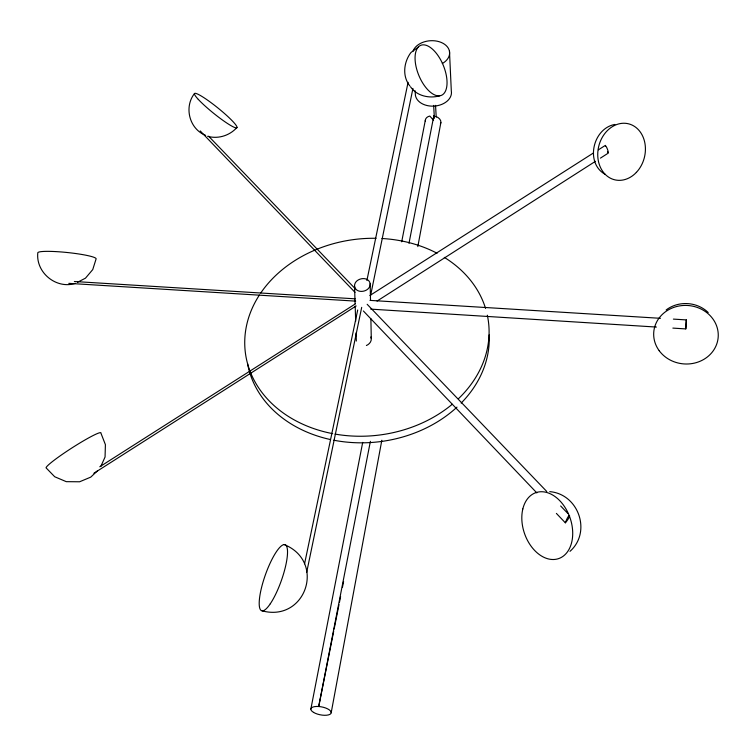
<?xml version="1.0" encoding="UTF-8"?>
<svg xmlns="http://www.w3.org/2000/svg" width="756" height="756" viewBox="0 0 756 756"><rect width="100%" height="100%" fill="white"/><g stroke="black" fill="none" stroke-linecap="round" stroke-linejoin="round"><path stroke-width="1.13" d="M565.346 522.812C569.381 511.462 572.377 514.798 565.346 522.812L556.388 513.409M370.884 318.682L371.281 338.537C371.546 341.674 369.174 344.377 366.395 345.501M370.185 283.651C370.761 291.863 356.227 294.774 354.536 286.307C354.025 278.142 368.437 275.25 370.185 283.651L370.506 300M672.859 328.104L685.787 328.917L686.004 325.193M673.388 319.108L686.325 319.911L686.042 324.825M685.796 328.869L686.325 319.911M331.194 712.728L381.837 440.247M417.822 246.617L440.88 122.557M310.858 709.052L362.7 442.392M401.691 241.816L425.354 120.081M370.393 441.334L318.711 706.501L333.689 631.279M408.987 243.319L433.812 115.942L434.464 118.012M334.143 628.964L338.981 604.658M339.444 602.343L340.597 596.56M342.44 587.299L343.593 581.515M370.629 295.35L412.946 88.414M306.671 572.415L361.699 307.352M304.573 563.787L357.692 310.007M366.887 280.514L408.079 82.3M100.86 466.339L105.056 457.011L105.405 444.651L100.954 433.207A32.584 2.948 -32.7 0 0 74.324 446.418A32.584 2.948 -32.7 0 0 46.04 467.813L54.715 476.752L66.282 481.666L79.616 481.78L90.767 477.121L97.307 470.988M194.481 93.546C183.784 107.144 189.35 129.078 205.66 135.371M569.996 551.341C591.844 531.978 578.586 494.037 549.744 491.636M600.425 158.136L608.363 153.052C608.665 151.521 605.528 143.952 605.414 146.428M236.949 127.499C229.635 135.617 218.219 139.255 207.598 136.297M418.229 47.146L410.952 52.523C403.685 62.096 402.069 76.299 409.875 85.995M93.876 473.275L356.18 305.944M377.055 301.068L595.454 161.311M99.792 466.773L355.339 303.912M369.882 295.511L593.441 152.977M598.412 149.811L605.367 145.379M666.168 309.941C678.642 300.501 696.947 301.663 708.202 312.493M77.395 282.338L85.475 278.17L92.742 269.59L96.088 258.958A29.314 3.326 5.9 0 0 67.709 252.561A29.314 3.326 5.9 0 0 37.8 252.806C35.712 272.67 56.303 289.472 75.373 283.377M614.921 124.438C592.761 128.359 584.842 163.192 605.254 174.4M439.633 95.823A27.055 13.221 67.6 0 1 415.072 59.015A27.055 13.221 67.6 0 1 438.48 56.246A27.055 13.221 67.6 0 1 439.633 95.823C429.484 98.752 416.679 96.031 410.555 86.836M74.362 281.506L355.159 298.828M369.977 300.378L660.451 318.314M68.777 283.358L355.698 301.134M370.724 309.128L656.397 327.065M262.143 610.848C305.689 622.519 326.327 561.651 284.228 544.556M208.656 136.231L355.292 288.783M367.161 304.29L546.777 491.504M560.659 505.972L568.002 513.626M200.227 130.939L355.018 292.355M363.371 310.971L536.845 492.912M433.557 120.336L429.824 116.046A7.862 5.386 10.5 0 0 425.448 121.499M607.531 151.852L607.881 152.476M370.846 336.968L371.281 338.537M433.812 115.942L434.227 117.983M415.091 90.711L415.422 95.36A18.106 12.871 -3.9 0 0 435.626 105.963A18.106 12.871 -3.9 0 0 451.313 90.966L449.48 51.295M433.642 105.405L434.331 117.057M435.541 105.358L436.212 117.01M354.536 286.307L355.112 303.78M355.188 306.114L355.679 321.262M356.067 332.905L356.331 341.06M487.327 315.205A122.519 98.573 -7.2 0 1 458.344 398.818M452.249 404.262A122.519 98.573 -7.2 0 1 334.965 434.067M332.668 433.642A122.519 98.573 -7.2 0 1 259.421 294.991M260.744 293.007A122.519 98.573 -7.2 0 1 376.072 238.291M381.922 238.499A122.519 98.573 -7.2 0 1 437.081 253.251M444.292 257.361A122.519 98.573 -7.2 0 1 485.55 308.391M489.179 334.927A121.829 98.356 -7.2 0 1 461.179 403.08M456.993 407.134A121.829 98.356 -7.2 0 1 333.755 440.219M330.381 439.529A121.829 98.356 -7.2 0 1 247.552 363.589M435.806 116.452A7.862 5.386 10.5 0 1 440.427 123.889M412.993 51.304A18.598 12.928 -4 0 1 441.183 42.421A18.598 12.928 -4 0 1 442.317 63.532M313.56 712.398A10.338 4.016 11.2 0 0 330.75 713.702A10.338 4.016 11.2 0 0 318.777 706.51A10.338 4.016 11.2 0 0 313.56 712.398M522.821 508.977A34.88 24.069 70.9 0 0 553.335 559.516A34.88 24.069 70.9 0 0 565.639 508.391A34.88 24.069 70.9 0 0 522.821 508.977M659.185 350.69A32.31 29.276 4.7 0 0 714.987 347.987A32.31 29.276 4.7 0 0 683.736 305.452A32.31 29.276 4.7 0 0 659.185 350.69M636.372 172.387A28.841 23.502 -76 0 0 630.391 124.371A28.841 23.502 -76 0 0 597.987 158.647A28.841 23.502 -76 0 0 636.372 172.387M270.289 603.77A35.041 8.486 -70.5 0 0 286.874 546.928A35.041 8.486 -70.5 0 0 262.927 582.432A35.041 8.486 -70.5 0 0 270.289 603.77M198.299 99.395A27.216 3.411 38.9 0 0 235.003 127.613A27.216 3.411 38.9 0 0 213.797 104.734A27.216 3.411 38.9 0 0 198.299 99.395"/></g></svg>
